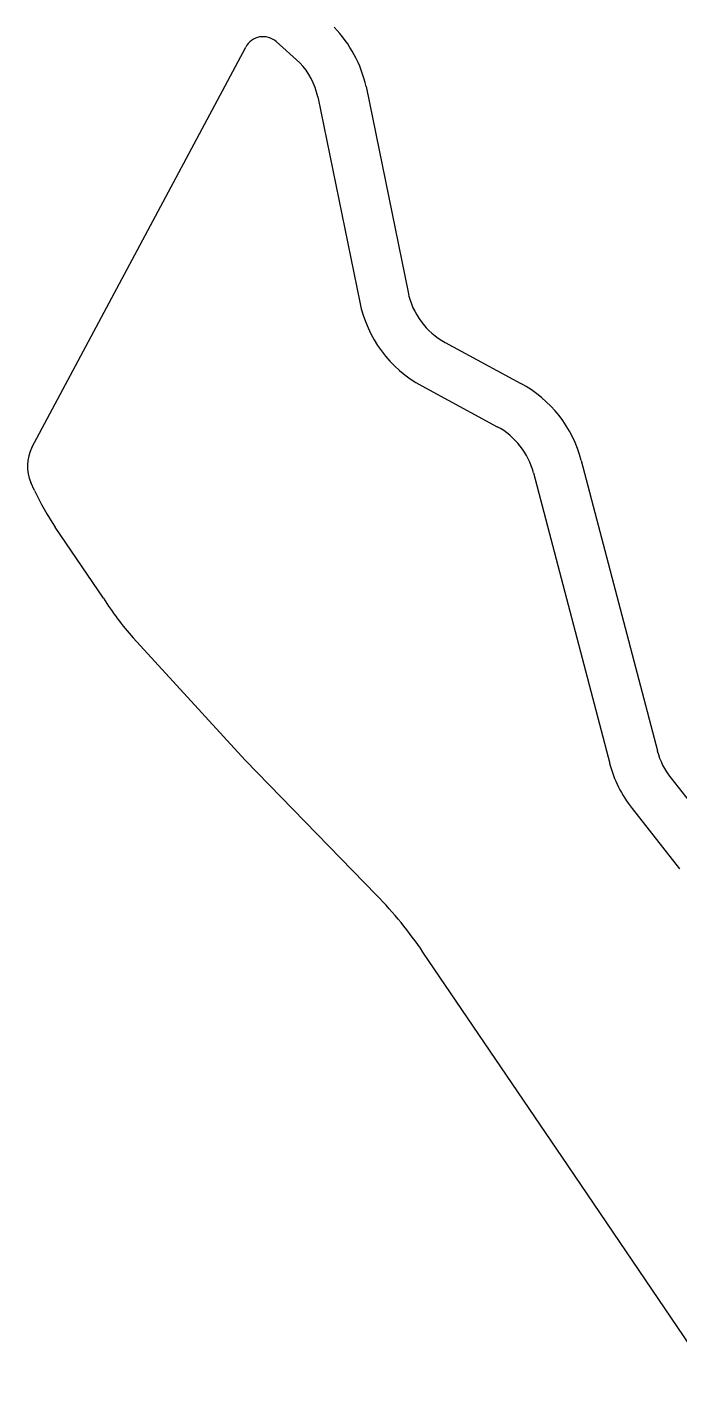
# Model space of a CAD drawing. Extents: x 549210 to 552524, y 1837658 to 1841724.
# Drawn here: x 552171.1 to 552303.4, y 1838878.9 to 1839156.2 of the extents above; entities that cross this region are included whole.
import ezdxf

# ---------------------------------------------------------------- set-up
doc = ezdxf.new("R2010")
doc.units = 0
doc.layers.add('Level 30', color=7, linetype='Continuous')

msp = doc.modelspace()

# ---------------------------------------------------------------- linework, layer by layer
at = {"layer": 'Level 30'}
for points in [[(552172.01, 1839070.91), (552215.37, 1839152.16)], [(552221.56, 1839153.26), (552226.37, 1839148.98)], [(552239.78, 1839144.14), (552248.31, 1839102.4)], [(552230, 1839142.06), (552238.51, 1839100.4)], [(552255.86, 1839092.22), (552271.17, 1839083.91)], [(552251.09, 1839083.42), (552266.4, 1839075.12)], [(552273.77, 1839065.74), (552289.21, 1839006.8)], [(552283.44, 1839068.27), (552298.88, 1839009.33)], [(552172.54, 1839062.17), (552171.79, 1839063.83)], [(552186.54, 1839040.3), (552176.7, 1839054.77)], [(552241.93, 1838980.04), (552215.26, 1839007.46), (552192.57, 1839032.29)], [(552301.6, 1839003.86), (552311.27, 1838991.58)], [(552293.75, 1838997.68), (552303.41, 1838985.39)], [(552312.2, 1838878.91), (552280.78, 1838925.15), (552251.32, 1838968.53)]]:
    msp.add_lwpolyline(points, dxfattribs=at)
for centre, radius, start, end in [((552215.36, 1839138.79), 25, 12.3561, 44.0327), ((552218.9, 1839150.27), 4, 48.2968, 151.9091), ((552215.36, 1839138.79), 15, 12.5917, 42.7911), ((552263, 1839105.4), 15, 191.5464, 241.5404), ((552263, 1839105.4), 25, 191.5464, 241.5404), ((552259.26, 1839061.94), 25, 14.6823, 61.5404), ((552259.26, 1839061.94), 15, 14.6823, 61.5404), ((552179.07, 1839067.14), 8, 151.9091, 204.4823), ((552218.04, 1839082.89), 50, 204.4823, 214.2234), ((552232.2, 1839068.33), 53.57, 211.5475, 222.2859), ((552313.39, 1839013.14), 15, 194.6823, 218.197), ((552313.39, 1839013.14), 25, 194.6823, 218.197), ((552181.01, 1838920.77), 85, 34.1839, 44.2109)]:
    msp.add_arc(centre, radius, start, end, dxfattribs=at)

doc.saveas('drawing.dxf')
